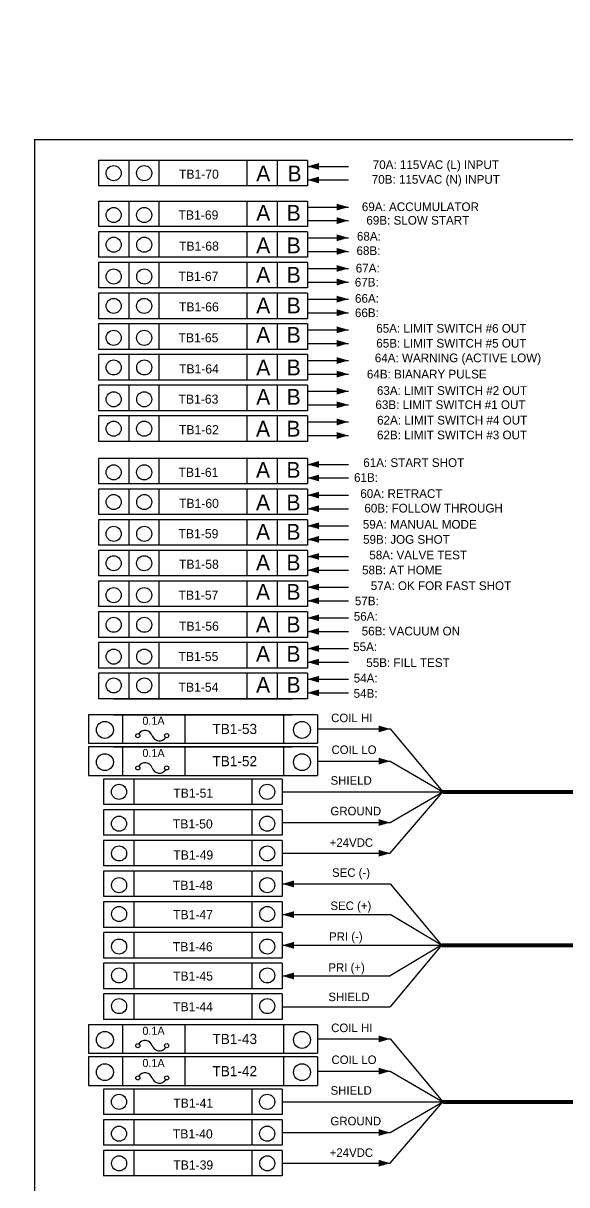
# Model space of a CAD drawing. Extents: x -174 to 488, y -202 to 118.
# Drawn here: x -65.56 to -56.26, y -103.88 to -84.01 of the extents above; entities that cross this region are included whole.
import ezdxf
from ezdxf.enums import TextEntityAlignment as Align

# ---------------------------------------------------------------- set-up
doc = ezdxf.new("R2010")
doc.units = 0
doc.header["$MEASUREMENT"] = 0
doc.linetypes.add('HIDDEN', pattern=[0.375, 0.25, -0.125])
doc.layers.get('0').update_dxf_attribs({"linetype": 'CONTINUOUS'})
doc.layers.add('1', color=3, linetype='CONTINUOUS')
doc.layers.add('TITLE', color=2, linetype='CONTINUOUS')

msp = doc.modelspace()

# ---------------------------------------------------------------- linework, layer by layer
at = {"color": 7, "linetype": 'Continuous'}
for p, q in [((-60.698, -86.362), (-64.272, -86.362)), ((-63.237, -86.362), (-63.237, -86.796)), ((-60.698, -86.796), (-64.272, -86.796)), ((-63.237, -87.058), (-63.237, -87.493)), ((-60.698, -87.493), (-64.272, -87.493)), ((-60.698, -87.583), (-64.272, -87.583)), ((-63.237, -87.583), (-63.237, -88.018)), ((-60.698, -88.018), (-64.272, -88.018)), ((-60.698, -88.108), (-64.272, -88.108)), ((-63.237, -88.108), (-63.237, -88.543)), ((-60.698, -88.543), (-64.272, -88.543)), ((-60.698, -88.633), (-64.272, -88.633)), ((-63.237, -88.633), (-63.237, -89.068)), ((-60.698, -89.068), (-64.272, -89.068)), ((-60.698, -89.158), (-64.272, -89.158)), ((-63.237, -89.158), (-63.237, -89.593)), ((-60.698, -89.593), (-64.272, -89.593)), ((-60.698, -89.683), (-64.272, -89.683)), ((-63.237, -89.683), (-63.237, -90.117)), ((-60.698, -90.117), (-64.272, -90.117)), ((-60.698, -90.207), (-64.272, -90.207)), ((-63.237, -90.207), (-63.237, -90.642)), ((-60.698, -90.642), (-64.272, -90.642)), ((-60.698, -90.732), (-64.272, -90.732)), ((-63.237, -90.732), (-63.237, -91.167)), ((-60.698, -91.167), (-64.272, -91.167)), ((-60.698, -91.459), (-64.272, -91.459)), ((-63.237, -91.459), (-63.237, -91.894)), ((-60.698, -91.894), (-64.272, -91.894)), ((-60.698, -91.984), (-64.272, -91.984)), ((-63.237, -91.984), (-63.237, -92.419)), ((-60.698, -92.419), (-64.272, -92.419)), ((-60.698, -92.509), (-64.272, -92.509)), ((-63.237, -92.509), (-63.237, -92.944)), ((-60.698, -92.944), (-64.272, -92.944)), ((-60.698, -93.034), (-64.272, -93.034)), ((-63.237, -93.034), (-63.237, -93.469)), ((-60.698, -93.469), (-64.272, -93.469)), ((-60.698, -93.559), (-64.272, -93.559)), ((-63.237, -93.559), (-63.237, -93.994)), ((-60.698, -93.994), (-64.272, -93.994)), ((-60.698, -94.084), (-64.272, -94.084)), ((-63.237, -94.084), (-63.237, -94.519)), ((-60.698, -94.519), (-64.272, -94.519)), ((-60.698, -94.609), (-64.272, -94.609)), ((-63.237, -94.609), (-63.237, -95.044)), ((-60.698, -95.044), (-64.272, -95.044)), ((-60.698, -95.134), (-64.272, -95.134)), ((-63.237, -95.134), (-63.237, -95.569)), ((-60.698, -95.569), (-64.272, -95.569)), ((-60.526, -95.842), (-64.444, -95.842)), ((-60.698, -95.842), (-64.272, -95.842)), ((-62.794, -95.842), (-63.863, -95.842)), ((-62.794, -95.842), (-62.794, -96.33)), ((-62.794, -95.842), (-62.794, -96.33)), ((-60.526, -96.393), (-64.444, -96.393)), ((-60.698, -96.393), (-64.272, -96.393)), ((-62.794, -96.393), (-63.863, -96.393)), ((-62.794, -96.393), (-62.794, -96.881)), ((-62.794, -96.393), (-62.794, -96.881)), ((-61.128, -96.945), (-64.185, -96.945)), ((-63.667, -96.945), (-63.667, -97.38)), ((-61.128, -97.38), (-64.185, -97.38)), ((-61.128, -97.47), (-64.185, -97.47)), ((-63.667, -97.47), (-63.667, -97.905)), ((-61.128, -97.905), (-64.185, -97.905)), ((-61.128, -97.995), (-64.185, -97.995)), ((-63.667, -97.995), (-63.667, -98.43)), ((-61.128, -98.43), (-64.185, -98.43)), ((-61.128, -98.52), (-64.185, -98.52)), ((-63.667, -98.52), (-63.667, -98.955)), ((-61.128, -98.955), (-64.185, -98.955)), ((-61.128, -99.045), (-64.185, -99.045)), ((-63.667, -99.045), (-63.667, -99.48)), ((-61.128, -99.48), (-64.185, -99.48)), ((-61.128, -99.57), (-64.185, -99.57)), ((-63.667, -99.57), (-63.667, -100.005)), ((-61.128, -100.005), (-64.185, -100.005)), ((-61.128, -100.095), (-64.185, -100.095)), ((-63.667, -100.095), (-63.667, -100.53)), ((-61.128, -100.53), (-64.185, -100.53)), ((-61.128, -100.62), (-64.185, -100.62)), ((-63.667, -100.62), (-63.667, -101.055)), ((-61.128, -101.055), (-64.185, -101.055)), ((-60.526, -101.145), (-64.444, -101.145)), ((-60.698, -101.145), (-64.272, -101.145)), ((-61.128, -101.145), (-64.185, -101.145)), ((-61.128, -101.145), (-64.185, -101.145)), ((-62.794, -101.145), (-63.863, -101.145)), ((-62.794, -101.145), (-62.794, -101.633)), ((-62.794, -101.145), (-62.794, -101.633)), ((-60.526, -101.696), (-64.444, -101.696)), ((-60.698, -101.696), (-64.272, -101.696)), ((-61.128, -101.696), (-64.185, -101.696)), ((-61.128, -101.696), (-64.185, -101.696)), ((-62.794, -101.696), (-63.863, -101.696)), ((-62.794, -101.696), (-62.794, -102.184)), ((-62.794, -101.696), (-62.794, -102.184)), ((-61.128, -102.248), (-64.185, -102.248)), ((-63.667, -102.248), (-63.667, -102.682)), ((-61.128, -102.682), (-64.185, -102.682)), ((-61.128, -102.772), (-64.185, -102.772)), ((-63.667, -102.772), (-63.667, -103.207)), ((-61.128, -103.207), (-64.185, -103.207)), ((-61.128, -103.297), (-64.185, -103.297)), ((-63.667, -103.297), (-63.667, -103.732)), ((-61.128, -103.732), (-64.185, -103.732))]:
    msp.add_line(p, q, dxfattribs=at)
for p, q in [((-64.272, -86.362), (-64.272, -86.796)), ((-63.754, -86.362), (-63.754, -86.796)), ((-63.754, -86.362), (-63.754, -86.796)), ((-61.734, -86.362), (-61.734, -86.796)), ((-61.216, -86.362), (-61.216, -86.796)), ((-60.698, -86.362), (-60.698, -86.796)), ((-60.698, -86.463), (-59.998, -86.463)), ((-60.698, -86.463), (-60.698, -86.695)), ((-60.698, -86.695), (-59.998, -86.695)), ((-64.272, -87.058), (-64.272, -87.493)), ((-64.272, -87.058), (-60.698, -87.058)), ((-63.754, -87.058), (-63.754, -87.493)), ((-63.754, -87.058), (-63.754, -87.493)), ((-61.734, -87.058), (-61.734, -87.493)), ((-61.216, -87.058), (-61.216, -87.493)), ((-60.698, -87.058), (-60.698, -87.493)), ((-60.698, -87.159), (-59.998, -87.159)), ((-60.698, -87.159), (-60.698, -87.391)), ((-60.698, -87.391), (-59.998, -87.391)), ((-64.272, -87.583), (-64.272, -88.018)), ((-63.754, -87.583), (-63.754, -88.018)), ((-63.754, -87.583), (-63.754, -88.018)), ((-61.734, -87.583), (-61.734, -88.018)), ((-61.216, -87.583), (-61.216, -88.018)), ((-60.698, -87.583), (-60.698, -88.018)), ((-60.698, -87.684), (-59.998, -87.684)), ((-60.698, -87.684), (-60.698, -87.916)), ((-60.698, -87.916), (-59.998, -87.916)), ((-64.272, -88.108), (-64.272, -88.543)), ((-63.754, -88.108), (-63.754, -88.543)), ((-63.754, -88.108), (-63.754, -88.543)), ((-61.734, -88.108), (-61.734, -88.543)), ((-61.216, -88.108), (-61.216, -88.543)), ((-60.698, -88.108), (-60.698, -88.543)), ((-60.698, -88.209), (-59.998, -88.209)), ((-60.698, -88.209), (-60.698, -88.441)), ((-60.698, -88.441), (-59.998, -88.441)), ((-64.272, -88.633), (-64.272, -89.068)), ((-63.754, -88.633), (-63.754, -89.068)), ((-63.754, -88.633), (-63.754, -89.068)), ((-61.734, -88.633), (-61.734, -89.068)), ((-61.216, -88.633), (-61.216, -89.068)), ((-60.698, -88.633), (-60.698, -89.068)), ((-60.698, -88.734), (-59.998, -88.734)), ((-60.698, -88.734), (-60.698, -88.966)), ((-60.698, -88.966), (-59.998, -88.966)), ((-64.272, -89.158), (-64.272, -89.593)), ((-63.754, -89.158), (-63.754, -89.593)), ((-63.754, -89.158), (-63.754, -89.593)), ((-61.734, -89.158), (-61.734, -89.593)), ((-61.216, -89.158), (-61.216, -89.593)), ((-60.698, -89.158), (-60.698, -89.593)), ((-60.698, -89.259), (-59.998, -89.259)), ((-60.698, -89.259), (-60.698, -89.491)), ((-60.698, -89.491), (-59.998, -89.491)), ((-64.272, -89.683), (-64.272, -90.117)), ((-63.754, -89.683), (-63.754, -90.117)), ((-63.754, -89.683), (-63.754, -90.117)), ((-61.734, -89.683), (-61.734, -90.117)), ((-61.216, -89.683), (-61.216, -90.117)), ((-60.698, -89.683), (-60.698, -90.117)), ((-60.698, -89.784), (-60.698, -90.016)), ((-60.698, -89.784), (-59.998, -89.784)), ((-64.272, -90.207), (-64.272, -90.642)), ((-63.754, -90.207), (-63.754, -90.642)), ((-63.754, -90.207), (-63.754, -90.642)), ((-61.734, -90.207), (-61.734, -90.642)), ((-61.216, -90.207), (-61.216, -90.642)), ((-60.698, -90.016), (-59.998, -90.016)), ((-60.698, -90.207), (-60.698, -90.642)), ((-60.698, -90.309), (-59.998, -90.309)), ((-60.698, -90.309), (-60.698, -90.541)), ((-60.698, -90.541), (-59.998, -90.541)), ((-64.272, -90.732), (-64.272, -91.167)), ((-63.754, -90.732), (-63.754, -91.167)), ((-63.754, -90.732), (-63.754, -91.167)), ((-61.734, -90.732), (-61.734, -91.167)), ((-61.216, -90.732), (-61.216, -91.167)), ((-60.698, -90.732), (-60.698, -91.167)), ((-60.698, -90.834), (-59.998, -90.834)), ((-60.698, -90.834), (-60.698, -91.066)), ((-60.698, -91.066), (-59.998, -91.066)), ((-64.272, -91.459), (-64.272, -91.894)), ((-63.754, -91.459), (-63.754, -91.894)), ((-63.754, -91.459), (-63.754, -91.894)), ((-61.734, -91.459), (-61.734, -91.894)), ((-61.216, -91.459), (-61.216, -91.894)), ((-60.698, -91.459), (-60.698, -91.894)), ((-60.698, -91.561), (-59.998, -91.561)), ((-60.698, -91.561), (-60.698, -91.793)), ((-60.698, -91.793), (-59.998, -91.793)), ((-64.272, -91.984), (-64.272, -92.419)), ((-63.754, -91.984), (-63.754, -92.419)), ((-63.754, -91.984), (-63.754, -92.419)), ((-61.734, -91.984), (-61.734, -92.419)), ((-61.216, -91.984), (-61.216, -92.419)), ((-60.698, -91.984), (-60.698, -92.419)), ((-60.698, -92.085), (-60.698, -92.318)), ((-60.698, -92.085), (-59.998, -92.085)), ((-60.698, -92.318), (-59.998, -92.318)), ((-64.272, -92.509), (-64.272, -92.944)), ((-63.754, -92.509), (-63.754, -92.944)), ((-63.754, -92.509), (-63.754, -92.944)), ((-61.734, -92.509), (-61.734, -92.944)), ((-61.216, -92.509), (-61.216, -92.944)), ((-60.698, -92.509), (-60.698, -92.944)), ((-60.698, -92.61), (-59.998, -92.61)), ((-60.698, -92.61), (-60.698, -92.843)), ((-60.698, -92.843), (-59.998, -92.843)), ((-64.272, -93.034), (-64.272, -93.469)), ((-63.754, -93.034), (-63.754, -93.469)), ((-63.754, -93.034), (-63.754, -93.469)), ((-61.734, -93.034), (-61.734, -93.469)), ((-61.216, -93.034), (-61.216, -93.469)), ((-60.698, -93.034), (-60.698, -93.469)), ((-60.698, -93.135), (-60.698, -93.368)), ((-60.698, -93.135), (-59.998, -93.135)), ((-60.698, -93.368), (-59.998, -93.368)), ((-64.272, -93.559), (-64.272, -93.994)), ((-63.754, -93.559), (-63.754, -93.994)), ((-63.754, -93.559), (-63.754, -93.994)), ((-61.734, -93.559), (-61.734, -93.994)), ((-61.216, -93.559), (-61.216, -93.994)), ((-60.698, -93.559), (-60.698, -93.994)), ((-60.698, -93.66), (-59.998, -93.66)), ((-60.698, -93.66), (-60.698, -93.893)), ((-60.698, -93.893), (-59.998, -93.893)), ((-64.272, -94.084), (-64.272, -94.519)), ((-63.754, -94.084), (-63.754, -94.519)), ((-63.754, -94.084), (-63.754, -94.519)), ((-61.734, -94.084), (-61.734, -94.519)), ((-61.216, -94.084), (-61.216, -94.519)), ((-60.698, -94.084), (-60.698, -94.519)), ((-60.698, -94.185), (-60.698, -94.418)), ((-60.698, -94.185), (-59.998, -94.185)), ((-60.698, -94.418), (-59.998, -94.418)), ((-64.272, -94.609), (-64.272, -95.044)), ((-63.754, -94.609), (-63.754, -95.044)), ((-63.754, -94.609), (-63.754, -95.044)), ((-61.734, -94.609), (-61.734, -95.044)), ((-61.216, -94.609), (-61.216, -95.044)), ((-60.698, -94.609), (-60.698, -95.044)), ((-60.698, -94.71), (-60.698, -94.943)), ((-60.698, -94.71), (-59.998, -94.71)), ((-60.698, -94.943), (-59.998, -94.943)), ((-64.272, -95.134), (-64.272, -95.569)), ((-63.754, -95.134), (-63.754, -95.569)), ((-63.754, -95.134), (-63.754, -95.209)), ((-61.734, -95.134), (-61.734, -95.569)), ((-61.216, -95.134), (-61.216, -95.569)), ((-60.698, -95.134), (-60.698, -95.569)), ((-60.698, -95.145), (-60.698, -95.378)), ((-60.698, -95.235), (-59.998, -95.235)), ((-64.013, -95.569), (-60.957, -95.569)), ((-60.698, -95.468), (-59.998, -95.468)), ((-64.444, -95.842), (-64.444, -96.33)), ((-64.013, -95.842), (-60.957, -95.842)), ((-63.863, -95.842), (-63.863, -96.33)), ((-61.107, -95.842), (-61.107, -96.33)), ((-60.526, -95.842), (-60.526, -96.33)), ((-60.526, -96.086), (-59.283, -96.086)), ((-59.283, -96.086), (-58.383, -97.162)), ((-64.444, -96.33), (-60.526, -96.33)), ((-64, -96.33), (-60.97, -96.33)), ((-64.444, -96.393), (-64.444, -96.881)), ((-64.013, -96.393), (-60.957, -96.393)), ((-63.863, -96.393), (-63.863, -96.881)), ((-61.107, -96.393), (-61.107, -96.881)), ((-60.526, -96.393), (-60.526, -96.881)), ((-60.526, -96.637), (-59.283, -96.637)), ((-59.283, -96.637), (-58.383, -97.162)), ((-64.444, -96.881), (-60.526, -96.881)), ((-64.185, -96.945), (-64.185, -97.38)), ((-64, -96.881), (-60.97, -96.881)), ((-61.646, -96.945), (-61.646, -97.38)), ((-61.128, -96.945), (-61.128, -97.38)), ((-61.128, -97.162), (-58.383, -97.162)), ((-59.283, -98.212), (-58.383, -97.162)), ((-59.283, -97.687), (-58.383, -97.162)), ((-64.185, -97.47), (-64.185, -97.905)), ((-61.646, -97.47), (-61.646, -97.905)), ((-61.128, -97.47), (-61.128, -97.905)), ((-61.128, -97.566), (-61.128, -97.808)), ((-61.128, -97.687), (-59.283, -97.687)), ((-64.185, -97.995), (-64.185, -98.43)), ((-61.646, -97.995), (-61.646, -98.43)), ((-61.128, -97.995), (-61.128, -98.43)), ((-61.128, -98.001), (-61.128, -98.243)), ((-61.128, -98.212), (-59.283, -98.212)), ((-64.185, -98.52), (-64.185, -98.955)), ((-61.646, -98.52), (-61.646, -98.955)), ((-61.128, -98.52), (-61.128, -98.955)), ((-61.128, -98.526), (-61.128, -98.768)), ((-61.128, -98.737), (-59.283, -98.737)), ((-59.283, -98.737), (-58.405, -99.787)), ((-64.185, -99.045), (-64.185, -99.48)), ((-61.646, -99.045), (-61.646, -99.48)), ((-61.128, -99.045), (-61.128, -99.48)), ((-61.128, -99.262), (-59.283, -99.262)), ((-58.405, -99.787), (-59.283, -99.262)), ((-64.185, -99.57), (-64.185, -100.005)), ((-61.646, -99.57), (-61.646, -100.005)), ((-61.128, -99.57), (-61.128, -100.005)), ((-61.128, -99.576), (-61.128, -99.818)), ((-61.128, -99.787), (-58.405, -99.787)), ((-58.405, -99.787), (-59.283, -100.312)), ((-58.405, -99.787), (-59.283, -100.837)), ((-64.185, -100.095), (-64.185, -100.53)), ((-61.646, -100.095), (-61.646, -100.53)), ((-61.128, -100.095), (-61.128, -100.53)), ((-61.128, -100.312), (-59.283, -100.312)), ((-64.185, -100.62), (-64.185, -101.055)), ((-61.646, -100.62), (-61.646, -101.055)), ((-61.128, -100.62), (-61.128, -101.055)), ((-61.128, -100.837), (-59.283, -100.837)), ((-64.444, -101.145), (-64.444, -101.633)), ((-63.863, -101.145), (-63.863, -101.633)), ((-61.107, -101.145), (-61.107, -101.633)), ((-60.526, -101.145), (-60.526, -101.633)), ((-60.526, -101.389), (-59.283, -101.389)), ((-59.283, -101.389), (-58.383, -102.465)), ((-64.444, -101.633), (-60.526, -101.633)), ((-64.444, -101.696), (-64.444, -102.184)), ((-64, -101.633), (-60.97, -101.633)), ((-63.863, -101.696), (-63.863, -102.184)), ((-61.107, -101.696), (-61.107, -102.184)), ((-60.526, -101.696), (-60.526, -102.184)), ((-60.526, -101.94), (-59.283, -101.94)), ((-59.283, -101.94), (-58.383, -102.465)), ((-64.444, -102.184), (-60.526, -102.184)), ((-64.185, -102.248), (-64.185, -102.682)), ((-64, -102.184), (-60.97, -102.184)), ((-61.646, -102.248), (-61.646, -102.682)), ((-61.128, -102.248), (-61.128, -102.682)), ((-61.128, -102.465), (-58.383, -102.465)), ((-59.283, -103.515), (-58.383, -102.465)), ((-59.283, -102.99), (-58.383, -102.465)), ((-64.185, -102.772), (-64.185, -103.207)), ((-61.646, -102.772), (-61.646, -103.207)), ((-61.128, -102.772), (-61.128, -103.207)), ((-61.128, -102.869), (-61.128, -103.111)), ((-61.128, -102.99), (-59.283, -102.99)), ((-64.185, -103.297), (-64.185, -103.732)), ((-61.646, -103.297), (-61.646, -103.732)), ((-61.128, -103.297), (-61.128, -103.732)), ((-61.128, -103.304), (-61.128, -103.546)), ((-61.128, -103.515), (-59.283, -103.515))]:
    msp.add_line(p, q)
at = {"color": 7}
for p, q in [((-61.443, -86.362), (-63.527, -86.362)), ((-61.443, -88.633), (-63.527, -88.633)), ((-61.443, -90.732), (-63.527, -90.732)), ((-61.443, -93.034), (-63.527, -93.034))]:
    msp.add_line(p, q, dxfattribs=at)
at = {"linetype": 'HIDDEN', "const_width": 0.0683}
for points in [[(-58.383, -97.162), (-56.632, -97.162)], [(-56.632, -97.162), (-55.56, -97.162)], [(-58.405, -99.787), (-56.326, -99.787)], [(-56.326, -99.787), (-55.548, -99.787)], [(-58.383, -102.465), (-56.632, -102.465)], [(-56.632, -102.465), (-55.56, -102.465)]]:
    msp.add_lwpolyline(points, dxfattribs=at)
for centre, radius in [((-64.012, -86.579), 0.129), ((-63.49, -86.579), 0.129), ((-64.012, -87.295), 0.129), ((-63.49, -87.295), 0.129), ((-64.011, -87.802), 0.129), ((-63.489, -87.802), 0.129), ((-64.011, -88.347), 0.129), ((-63.489, -88.347), 0.129), ((-64.012, -88.85), 0.129), ((-63.49, -88.85), 0.129), ((-64.012, -89.395), 0.129), ((-63.49, -89.395), 0.129), ((-64.011, -89.902), 0.129), ((-63.489, -89.902), 0.129), ((-64.011, -90.447), 0.129), ((-63.489, -90.447), 0.129), ((-64.012, -90.95), 0.129), ((-63.49, -90.95), 0.129), ((-64.012, -91.697), 0.129), ((-63.49, -91.697), 0.129), ((-64.011, -92.204), 0.129), ((-63.489, -92.204), 0.129), ((-64.011, -92.749), 0.129), ((-63.489, -92.749), 0.129), ((-64.012, -93.252), 0.129), ((-63.49, -93.252), 0.129), ((-64.012, -93.797), 0.129), ((-63.49, -93.797), 0.129), ((-64.011, -94.304), 0.129), ((-63.489, -94.304), 0.129), ((-64.011, -94.849), 0.129), ((-63.489, -94.849), 0.129), ((-64.011, -95.341), 0.129), ((-63.489, -95.341), 0.129), ((-64.162, -96.102), 0.145), ((-60.791, -96.102), 0.145), ((-63.599, -96.201), 0.0349), ((-63.105, -96.201), 0.0349), ((-64.162, -96.654), 0.145), ((-60.791, -96.654), 0.145), ((-63.599, -96.753), 0.0349), ((-63.105, -96.753), 0.0349), ((-63.92, -97.162), 0.129), ((-61.386, -97.162), 0.129), ((-63.92, -97.707), 0.129), ((-61.386, -97.707), 0.129), ((-63.919, -98.215), 0.129), ((-61.385, -98.215), 0.129), ((-63.919, -98.759), 0.129), ((-61.385, -98.759), 0.129), ((-63.919, -99.252), 0.129), ((-61.385, -99.252), 0.129), ((-63.919, -99.809), 0.129), ((-61.385, -99.809), 0.129), ((-63.919, -100.302), 0.129), ((-61.385, -100.302), 0.129), ((-63.919, -100.827), 0.129), ((-61.385, -100.827), 0.129), ((-64.162, -101.405), 0.145), ((-60.791, -101.405), 0.145), ((-63.599, -101.504), 0.0349), ((-63.105, -101.504), 0.0349), ((-64.162, -101.957), 0.145), ((-60.791, -101.957), 0.145), ((-63.599, -102.055), 0.0349), ((-63.105, -102.055), 0.0349), ((-63.92, -102.465), 0.129), ((-61.386, -102.465), 0.129), ((-63.92, -103.01), 0.129), ((-61.386, -103.01), 0.129), ((-63.919, -103.517), 0.129), ((-61.385, -103.517), 0.129)]:
    msp.add_circle(centre, radius)
at = {"color": 3}
for centre, start, end in [((-63.476, -96.244), 19.051, 145.6245), ((-63.229, -96.159), 199.051, 325.6245), ((-63.476, -96.795), 19.051, 145.6245), ((-63.229, -96.71), 199.051, 325.6245), ((-63.476, -101.547), 19.051, 145.6245), ((-63.229, -101.461), 199.051, 325.6245), ((-63.476, -102.098), 19.051, 145.6245), ((-63.229, -102.013), 199.051, 325.6245)]:
    msp.add_arc(centre, 0.131, start, end, dxfattribs=at)
at = {"color": 1}
for points in [[(-60.499, -86.521), (-60.499, -86.405), (-60.698, -86.463)], [(-60.499, -86.753), (-60.499, -86.637), (-60.698, -86.695)], [(-60.197, -87.101), (-60.197, -87.217), (-59.998, -87.159)], [(-60.197, -87.333), (-60.197, -87.449), (-59.998, -87.391)], [(-60.197, -87.626), (-60.197, -87.742), (-59.998, -87.684)], [(-60.197, -87.858), (-60.197, -87.974), (-59.998, -87.916)], [(-60.197, -88.151), (-60.197, -88.267), (-59.998, -88.209)], [(-60.197, -88.383), (-60.197, -88.499), (-59.998, -88.441)], [(-60.197, -88.676), (-60.197, -88.792), (-59.998, -88.734)], [(-60.197, -88.908), (-60.197, -89.024), (-59.998, -88.966)], [(-60.197, -89.201), (-60.197, -89.317), (-59.998, -89.259)], [(-60.197, -89.433), (-60.197, -89.549), (-59.998, -89.491)], [(-60.197, -89.726), (-60.197, -89.842), (-59.998, -89.784)], [(-60.197, -89.958), (-60.197, -90.074), (-59.998, -90.016)], [(-60.197, -90.251), (-60.197, -90.367), (-59.998, -90.309)], [(-60.197, -90.483), (-60.197, -90.599), (-59.998, -90.541)], [(-60.197, -90.776), (-60.197, -90.892), (-59.998, -90.834)], [(-60.197, -91.008), (-60.197, -91.124), (-59.998, -91.066)], [(-60.499, -91.618), (-60.499, -91.503), (-60.698, -91.561)], [(-60.499, -91.851), (-60.499, -91.735), (-60.698, -91.793)], [(-60.499, -92.143), (-60.499, -92.028), (-60.698, -92.085)], [(-60.499, -92.376), (-60.499, -92.26), (-60.698, -92.318)], [(-60.499, -92.668), (-60.499, -92.553), (-60.698, -92.61)], [(-60.499, -92.901), (-60.499, -92.785), (-60.698, -92.843)], [(-60.499, -93.193), (-60.499, -93.078), (-60.698, -93.135)], [(-60.499, -93.426), (-60.499, -93.31), (-60.698, -93.368)], [(-60.499, -93.718), (-60.499, -93.602), (-60.698, -93.66)], [(-60.499, -93.951), (-60.499, -93.835), (-60.698, -93.893)], [(-60.499, -94.243), (-60.499, -94.127), (-60.698, -94.185)], [(-60.499, -94.476), (-60.499, -94.36), (-60.698, -94.418)], [(-60.499, -94.768), (-60.499, -94.652), (-60.698, -94.71)], [(-60.499, -95.001), (-60.499, -94.885), (-60.698, -94.943)], [(-60.499, -95.293), (-60.499, -95.177), (-60.698, -95.235)], [(-60.499, -95.526), (-60.499, -95.41), (-60.698, -95.468)], [(-59.481, -96.028), (-59.481, -96.144), (-59.283, -96.086)], [(-59.481, -96.579), (-59.481, -96.695), (-59.283, -96.637)], [(-59.481, -97.629), (-59.481, -97.745), (-59.283, -97.687)], [(-59.481, -98.154), (-59.481, -98.27), (-59.283, -98.212)], [(-60.93, -98.795), (-60.93, -98.679), (-61.128, -98.737)], [(-60.93, -99.32), (-60.93, -99.204), (-61.128, -99.262)], [(-60.93, -99.845), (-60.93, -99.729), (-61.128, -99.787)], [(-60.93, -100.37), (-60.93, -100.254), (-61.128, -100.312)], [(-59.481, -101.331), (-59.481, -101.447), (-59.283, -101.389)], [(-59.481, -101.882), (-59.481, -101.998), (-59.283, -101.94)], [(-59.481, -102.932), (-59.481, -103.048), (-59.283, -102.99)], [(-59.481, -103.457), (-59.481, -103.573), (-59.283, -103.515)]]:
    msp.add_solid(points, dxfattribs=at)
at = {"layer": 'TITLE', "color": 3, "const_width": 0.0257}
msp.add_lwpolyline([(-65.363, -119.016), (-65.363, -86.005), (-43.913, -86.005), (-43.913, -119.016)], close=True, dxfattribs=at)

# ---------------------------------------------------------------- texts
at = {"color": 3}
for p in [(-63.52, -96.015), (-63.52, -96.567), (-63.52, -101.318), (-63.52, -101.87)]:
    msp.add_text('0.1A', height=0.138, dxfattribs=at).set_placement(p)
at = {"color": 7, "insert": (-65.558, -84.014), "char_height": 0.18, "attachment_point": 4}
msp.add_mtext('\\A1;', dxfattribs=at)
at = {"char_height": 0.18, "attachment_point": 6}
for insert in [(-58.676, -93.035), (-57.814, -93.243)]:
    msp.add_mtext('\\A1;', dxfattribs=dict(at, insert=insert))
at = {"layer": '1'}
for s, height, p in [('70A: 115VAC (L) INPUT', 0.14894, (-58.502, -86.452)), ('70B: 115VAC (N) INPUT', 0.14894, (-58.502, -86.704)), ('69A: ACCUMULATOR', 0.14894, (-58.766, -87.153)), ('69B: SLOW START', 0.14894, (-58.81, -87.385)), ('68A:', 0.1489, (-59.647, -87.658)), ('68B:', 0.1489, (-59.654, -87.904)), ('67A:', 0.1489, (-59.667, -88.203)), ('67B:', 0.1489, (-59.683, -88.444)), ('66A:', 0.1489, (-59.68, -88.721)), ('66B:', 0.1489, (-59.681, -88.967)), ('65A: LIMIT SWITCH #6 OUT', 0.14894, (-58.237, -89.233)), ('65B: LIMIT SWITCH #5 OUT', 0.14894, (-58.237, -89.488)), ('64A: WARNING (ACTIVE LOW)', 0.14894, (-58.124, -89.757)), ('64B: BIANARY PULSE', 0.14894, (-58.657, -90.016)), ('63A: LIMIT SWITCH #2 OUT', 0.14894, (-58.226, -90.297)), ('63B: LIMIT SWITCH #1 OUT', 0.14894, (-58.252, -90.539)), ('62A: LIMIT SWITCH #4 OUT', 0.14894, (-58.223, -90.804)), ('62B: LIMIT SWITCH #3 OUT', 0.14894, (-58.225, -91.057)), ('61A: START SHOT', 0.14894, (-58.88, -91.53)), ('61B:', 0.1489, (-59.696, -91.785)), ('60A: RETRACT', 0.14894, (-59.091, -92.06)), ('60B: FOLLOW THROUGH', 0.14894, (-58.54, -92.309)), ('59A: MANUAL MODE', 0.14894, (-58.777, -92.586)), ('59B: JOG SHOT', 0.14894, (-59.005, -92.844)), ('58A: VALVE TEST', 0.14894, (-58.804, -93.11)), ('58B: AT HOME', 0.14894, (-59.078, -93.368)), ('57A: OK FOR FAST SHOT', 0.14894, (-58.414, -93.636)), ('57B:', 0.1489, (-59.682, -93.897)), ('56A:', 0.1489, (-59.701, -94.16)), ('56B: VACUUM ON', 0.14894, (-58.929, -94.412)), ('55A:', 0.1489, (-59.711, -94.681)), ('55B: FILL TEST', 0.14894, (-58.978, -94.951)), ('54A:', 0.1489, (-59.702, -95.218)), ('54B:', 0.1489, (-59.703, -95.479))]:
    msp.add_text(s, height=height, dxfattribs=at).set_placement(p, align=Align.MIDDLE)
for s, height, p in [('TB1-70', 0.1553, (-62.895, -86.673)), ('A', 0.27, (-61.574, -86.719)), ('B', 0.27, (-61.039, -86.719)), ('A', 0.27, (-61.574, -87.393)), ('B', 0.27, (-61.053, -87.393)), ('A', 0.27, (-61.574, -87.949)), ('B', 0.27, (-61.053, -87.949)), ('A', 0.27, (-61.574, -88.452)), ('B', 0.27, (-61.053, -88.452)), ('TB1-66', 0.1553, (-62.895, -88.944)), ('A', 0.27, (-61.574, -88.978)), ('B', 0.27, (-61.053, -88.978)), ('A', 0.27, (-61.574, -89.48)), ('B', 0.27, (-61.053, -89.48)), ('A', 0.27, (-61.574, -90.037)), ('B', 0.27, (-61.053, -90.037)), ('A', 0.27, (-61.574, -90.54)), ('B', 0.27, (-61.053, -90.54)), ('TB1-62', 0.1553, (-62.895, -91.044)), ('A', 0.27, (-61.578, -91.085)), ('B', 0.27, (-61.057, -91.085)), ('A', 0.27, (-61.578, -91.789)), ('B', 0.27, (-61.057, -91.789)), ('A', 0.27, (-61.578, -92.346)), ('B', 0.27, (-61.057, -92.346)), ('A', 0.27, (-61.578, -92.849)), ('B', 0.27, (-61.057, -92.849)), ('TB1-58', 0.1553, (-62.895, -93.346)), ('A', 0.27, (-61.578, -93.374)), ('B', 0.27, (-61.057, -93.374)), ('A', 0.27, (-61.578, -93.877)), ('B', 0.27, (-61.057, -93.877)), ('A', 0.27, (-61.578, -94.433)), ('B', 0.27, (-61.057, -94.433)), ('A', 0.27, (-61.578, -94.936)), ('B', 0.27, (-61.057, -94.936)), ('A', 0.27, (-61.576, -95.465)), ('B', 0.27, (-61.055, -95.465)), ('COIL HI', 0.1458, (-60.292, -95.97)), ('COIL LO', 0.1458, (-60.286, -96.515)), ('SHIELD', 0.1458, (-60.302, -97.04)), ('TB1-51', 0.1553, (-62.992, -97.261)), ('GROUND', 0.1458, (-60.304, -97.564)), ('+24VDC', 0.1458, (-60.317, -98.103)), ('SEC (-)', 0.1458, (-60.277, -98.616)), ('SEC (+)', 0.1458, (-60.304, -99.184)), ('PRI (-)', 0.1458, (-60.327, -99.71)), ('PRI (+)', 0.1458, (-60.339, -100.24)), ('SHIELD', 0.1458, (-60.34, -100.742)), ('COIL HI', 0.1458, (-60.292, -101.272)), ('COIL LO', 0.1458, (-60.286, -101.818)), ('SHIELD', 0.1458, (-60.302, -102.343)), ('TB1-41', 0.1553, (-62.992, -102.564)), ('GROUND', 0.1458, (-60.304, -102.867)), ('+24VDC', 0.1458, (-60.317, -103.406))]:
    msp.add_text(s, height=height, dxfattribs=at).set_placement(p)
for s, height, p in [('TB1-69', 0.1553, (-62.902, -87.294)), ('TB1-68', 0.1553, (-62.894, -87.826)), ('TB1-67', 0.1553, (-62.902, -88.344)), ('TB1-65', 0.1553, (-62.902, -89.394)), ('TB1-64', 0.1553, (-62.894, -89.926)), ('TB1-63', 0.1553, (-62.902, -90.444)), ('TB1-61', 0.1553, (-62.902, -91.696)), ('TB1-60', 0.1553, (-62.894, -92.227)), ('TB1-59', 0.1553, (-62.902, -92.746)), ('TB1-57', 0.1553, (-62.902, -93.796)), ('TB1-56', 0.1553, (-62.894, -94.327)), ('TB1-55', 0.1553, (-62.902, -94.846)), ('TB1-54', 0.1553, (-62.902, -95.371)), ('TB1-53', 0.1743, (-62.323, -96.086)), ('TB1-52', 0.1743, (-62.323, -96.637)), ('TB1-50', 0.1553, (-62.999, -97.711)), ('TB1-49', 0.1553, (-62.991, -98.242)), ('TB1-48', 0.1553, (-62.999, -98.761)), ('TB1-47', 0.1553, (-62.995, -99.263)), ('TB1-46', 0.1553, (-62.999, -99.811)), ('TB1-45', 0.1553, (-62.995, -100.313)), ('TB1-44', 0.1553, (-62.995, -100.838)), ('TB1-43', 0.1743, (-62.323, -101.389)), ('TB1-42', 0.1743, (-62.323, -101.94)), ('TB1-40', 0.1553, (-62.999, -103.013)), ('TB1-39', 0.1553, (-62.991, -103.545))]:
    msp.add_text(s, height=height, dxfattribs=at).set_placement(p, align=Align.MIDDLE_LEFT)

doc.saveas('drawing.dxf')
